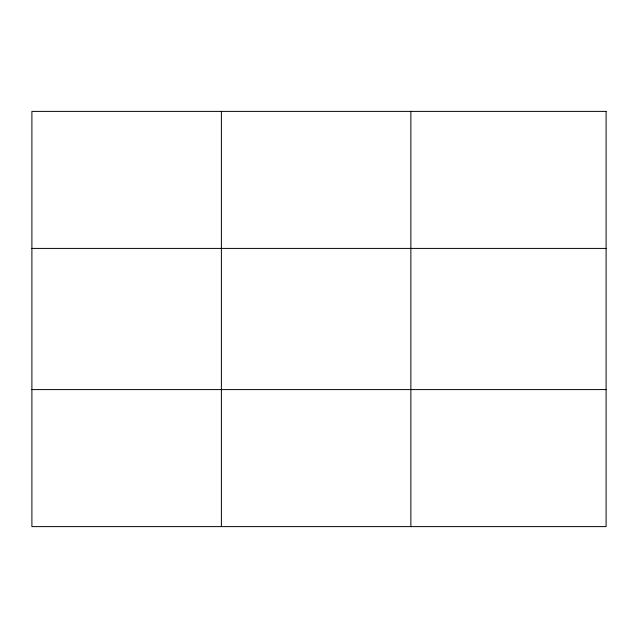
<?xml version="1.0" encoding="UTF-8"?>
<svg xmlns="http://www.w3.org/2000/svg" width="638" height="638" viewBox="0 0 638 638"><rect width="100%" height="100%" fill="white"/><g stroke="black" fill="none" stroke-linecap="round" stroke-linejoin="round"><path stroke-width="0.96" d="M221.386 111.387L221.386 526.613M410.872 111.387L410.872 526.613M31.9 248.413L606.1 248.413M31.9 389.587L606.1 389.587M606.1 111.387L606.1 526.613L31.9 526.613L31.9 111.387L606.1 111.387"/></g></svg>
